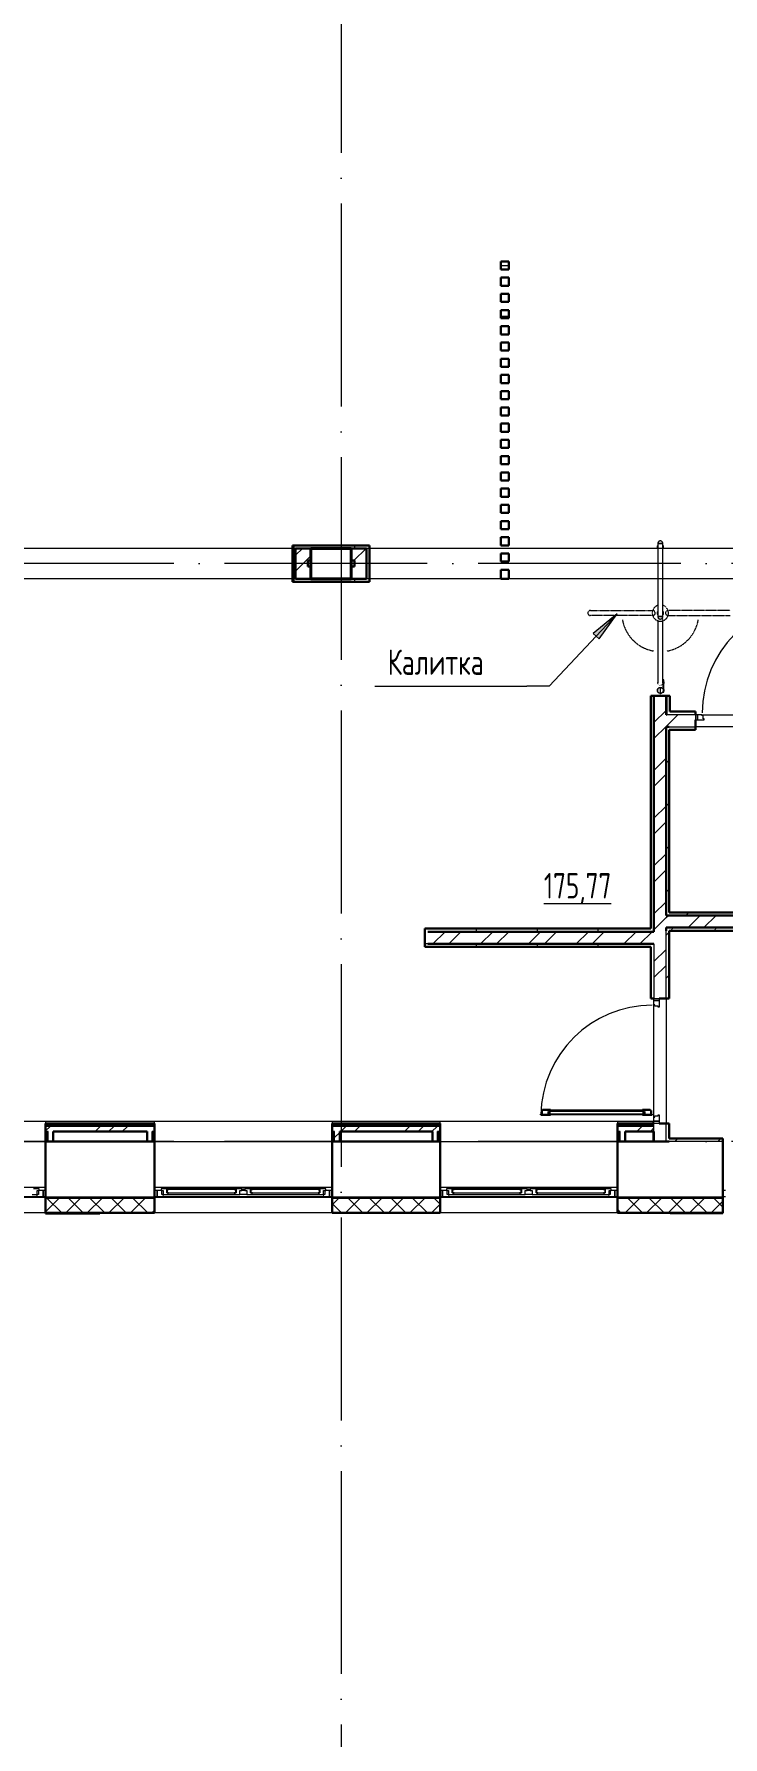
# Model space of a CAD drawing. Header units: millimetres. Extents: x -421858 to 614926, y -468665 to 141641.
# Drawn here: x -19687 to -12893, y 9587 to 26380 of the extents above; entities that cross this region are included whole.
import ezdxf

# ---------------------------------------------------------------- set-up
doc = ezdxf.new("R2010")
doc.units = ezdxf.units.MM
for name, pattern in [('ADSK_Линия сетки', [25, 20, -2.5, 0, -2.5]), ('ADSK_Невидимые', [5, 3, -2]), ('ADSK_Сверху', [450, 300, -150])]:
    doc.linetypes.add(name, pattern=pattern)
for name, color, linetype, lineweight in [('_ Окна', 7, 'Continuous', 9), ('Аннотация', 7, 'Continuous', 18), ('Двери', 252, 'Continuous', 9), ('Линии', 252, 'Continuous', 9), ('Марки помещений', 252, 'Continuous', 20), ('Несущие колонны', 252, 'Continuous', 18), ('Обобщенные модели', 252, 'Continuous', 18), ('Ограждение', 252, 'Continuous', 9), ('Окна', 252, 'Continuous', 9), ('Оси', 252, 'Continuous', 9), ('Стены внутренние', 7, 'Continuous', 18), ('Стены наружные', 7, 'Continuous', 18), ('Стены штриховка', 252, 'Continuous', 9)]:
    doc.layers.add(name, color=color, linetype=linetype, lineweight=lineweight)
doc.layers.add('Двери открывание', color=7, linetype='Continuous', lineweight=9, true_color=0xc0c0c0)
doc.styles.add('GOST Common_3', font='', dxfattribs={"height": 3.5})
doc.styles.get('GOST Common_3').set_extended_font_data('GOST 2.304 type A')

# ---------------------------------------------------------------- blocks, each defined once
blk = doc.blocks.new('1 этаж')
at = {"layer": 'Аннотация', "lineweight": 20, "true_color": 0x636466}
blk.add_hatch(color=251, dxfattribs=at).paths.add_polyline_path([(-13937, 20661), (-14172, 20469), (-14114, 20415)])
at = {"layer": '_ Окна', "color": 251, "lineweight": 18, "true_color": 0x636466}
for p, q in [((-19636, 14993), (-19692, 14993)), ((-19656, 14935), (-19656, 14976)), ((-19656, 14976), (-19636, 14976)), ((-19644, 14976), (-19644, 14935)), ((-19636, 14976), (-19636, 14993)), ((-19598, 14976), (-19636, 14976)), ((-19598, 14918), (-19598, 14976)), ((-18435, 14976), (-18473, 14976)), ((-18473, 14976), (-18473, 14918)), ((-18379, 14993), (-18435, 14993)), ((-18435, 14993), (-18435, 14976)), ((-18435, 14976), (-18415, 14976)), ((-18427, 14935), (-18427, 14976)), ((-18415, 14976), (-18415, 14935)), ((-18378, 14992), (-18379, 14993)), ((-18377, 14993), (-18378, 14992)), ((-18378, 14952), (-18378, 14984)), ((-18378, 14984), (-18360, 14984)), ((-18360, 14952), (-18378, 14952)), ((-18362, 14993), (-18377, 14993)), ((-18364, 14935), (-18360, 14952)), ((-18360, 14984), (-18362, 14993)), ((-17710, 14993), (-17713, 14984)), ((-17713, 14984), (-17695, 14984)), ((-17695, 14952), (-17713, 14952)), ((-17713, 14952), (-17708, 14935)), ((-17696, 14993), (-17710, 14993)), ((-17695, 14992), (-17696, 14993)), ((-17694, 14993), (-17695, 14992)), ((-17695, 14984), (-17695, 14952)), ((-17638, 14993), (-17694, 14993)), ((-17658, 14935), (-17658, 14976)), ((-17658, 14976), (-17638, 14976)), ((-17638, 14976), (-17638, 14993)), ((-17552, 14993), (-17608, 14993)), ((-17608, 14993), (-17608, 14976)), ((-17608, 14976), (-17588, 14976)), ((-17588, 14976), (-17588, 14935)), ((-17551, 14992), (-17552, 14993)), ((-17550, 14993), (-17551, 14992)), ((-17551, 14952), (-17551, 14984)), ((-17551, 14984), (-17533, 14984)), ((-17533, 14952), (-17551, 14952)), ((-17535, 14993), (-17550, 14993)), ((-17537, 14935), (-17533, 14952)), ((-17533, 14984), (-17535, 14993)), ((-16883, 14993), (-16886, 14984)), ((-16886, 14984), (-16868, 14984)), ((-16868, 14952), (-16886, 14952)), ((-16886, 14952), (-16881, 14935)), ((-16869, 14993), (-16883, 14993)), ((-16868, 14992), (-16869, 14993)), ((-16867, 14993), (-16868, 14992)), ((-16868, 14984), (-16868, 14952)), ((-16811, 14993), (-16867, 14993)), ((-16831, 14935), (-16831, 14976)), ((-16831, 14976), (-16811, 14976)), ((-16819, 14976), (-16819, 14935)), ((-16811, 14976), (-16811, 14993)), ((-16773, 14976), (-16811, 14976)), ((-16773, 14918), (-16773, 14976)), ((-15620, 14976), (-15658, 14976)), ((-15658, 14976), (-15658, 14918)), ((-15564, 14993), (-15620, 14993)), ((-15620, 14993), (-15620, 14976)), ((-15620, 14976), (-15600, 14976)), ((-15612, 14935), (-15612, 14976)), ((-15600, 14976), (-15600, 14935)), ((-15563, 14992), (-15564, 14993)), ((-15562, 14993), (-15563, 14992)), ((-15563, 14952), (-15563, 14984)), ((-15563, 14984), (-15545, 14984)), ((-15545, 14952), (-15563, 14952)), ((-15547, 14993), (-15562, 14993)), ((-15549, 14935), (-15545, 14952)), ((-15545, 14984), (-15547, 14993)), ((-14895, 14993), (-14898, 14984)), ((-14898, 14984), (-14880, 14984)), ((-14880, 14952), (-14898, 14952)), ((-14898, 14952), (-14893, 14935)), ((-14881, 14993), (-14895, 14993)), ((-14880, 14992), (-14881, 14993)), ((-14879, 14993), (-14880, 14992)), ((-14880, 14984), (-14880, 14952)), ((-14823, 14993), (-14879, 14993)), ((-14843, 14935), (-14843, 14976)), ((-14843, 14976), (-14823, 14976)), ((-14823, 14976), (-14823, 14993)), ((-14737, 14993), (-14793, 14993)), ((-14793, 14993), (-14793, 14976)), ((-14793, 14976), (-14773, 14976)), ((-14773, 14976), (-14773, 14935)), ((-14736, 14992), (-14737, 14993)), ((-14735, 14993), (-14736, 14992)), ((-14736, 14952), (-14736, 14984)), ((-14736, 14984), (-14718, 14984)), ((-14718, 14952), (-14736, 14952)), ((-14720, 14993), (-14735, 14993)), ((-14722, 14935), (-14718, 14952)), ((-14718, 14984), (-14720, 14993)), ((-14068, 14993), (-14071, 14984)), ((-14071, 14984), (-14053, 14984)), ((-14053, 14952), (-14071, 14952)), ((-14071, 14952), (-14066, 14935)), ((-14054, 14993), (-14068, 14993)), ((-14053, 14992), (-14054, 14993)), ((-14052, 14993), (-14053, 14992)), ((-14053, 14984), (-14053, 14952)), ((-13996, 14993), (-14052, 14993)), ((-14016, 14935), (-14016, 14976)), ((-14016, 14976), (-13996, 14976)), ((-14004, 14976), (-14004, 14935)), ((-13996, 14976), (-13996, 14993)), ((-13958, 14976), (-13996, 14976)), ((-13958, 14918), (-13958, 14976)), ((-19706, 14935), (-19656, 14935)), ((-19662, 14935), (-19657, 14918)), ((-19657, 14918), (-19598, 14918)), ((-19644, 14935), (-19656, 14935)), ((-18473, 14918), (-18413, 14918)), ((-18415, 14935), (-18427, 14935)), ((-18415, 14935), (-18364, 14935)), ((-18413, 14918), (-18409, 14935)), ((-17708, 14935), (-17658, 14935)), ((-17588, 14935), (-17537, 14935)), ((-16881, 14935), (-16831, 14935)), ((-16837, 14935), (-16832, 14918)), ((-16832, 14918), (-16773, 14918)), ((-16819, 14935), (-16831, 14935)), ((-15658, 14918), (-15598, 14918)), ((-15600, 14935), (-15612, 14935)), ((-15600, 14935), (-15549, 14935)), ((-15598, 14918), (-15594, 14935)), ((-14893, 14935), (-14843, 14935)), ((-14773, 14935), (-14722, 14935)), ((-14066, 14935), (-14016, 14935)), ((-14022, 14935), (-14017, 14918)), ((-14017, 14918), (-13958, 14918)), ((-14004, 14935), (-14016, 14935))]:
    blk.add_line(p, q, dxfattribs=at)
at = {"layer": '_ Окна', "color": 251, "true_color": 0x636466}
for p, q in [((-19573, 14976), (-19598, 14976)), ((-19598, 14976), (-19598, 14918)), ((-18473, 14976), (-18498, 14976)), ((-18473, 14918), (-18473, 14976)), ((-18375, 14984), (-18378, 14984)), ((-18378, 14984), (-18378, 14952)), ((-18378, 14952), (-18375, 14952)), ((-17698, 14984), (-18375, 14984)), ((-18375, 14984), (-18375, 14952)), ((-18375, 14952), (-18375, 14984)), ((-18375, 14952), (-17698, 14952)), ((-17698, 14952), (-17698, 14984)), ((-17698, 14984), (-17698, 14952)), ((-17695, 14984), (-17698, 14984)), ((-17698, 14952), (-17695, 14952)), ((-17695, 14952), (-17695, 14984)), ((-17548, 14984), (-17551, 14984)), ((-17551, 14984), (-17551, 14952)), ((-17551, 14952), (-17548, 14952)), ((-16871, 14984), (-17548, 14984)), ((-17548, 14984), (-17548, 14952)), ((-17548, 14952), (-17548, 14984)), ((-17548, 14952), (-16871, 14952)), ((-16871, 14952), (-16871, 14984)), ((-16871, 14984), (-16871, 14952)), ((-16868, 14984), (-16871, 14984)), ((-16871, 14952), (-16868, 14952)), ((-16868, 14952), (-16868, 14984)), ((-16748, 14976), (-16773, 14976)), ((-16773, 14976), (-16773, 14918)), ((-15658, 14976), (-15683, 14976)), ((-15658, 14918), (-15658, 14976)), ((-15560, 14984), (-15563, 14984)), ((-15563, 14984), (-15563, 14952)), ((-15563, 14952), (-15560, 14952)), ((-14883, 14984), (-15560, 14984)), ((-15560, 14984), (-15560, 14952)), ((-15560, 14952), (-15560, 14984)), ((-15560, 14952), (-14883, 14952)), ((-14883, 14952), (-14883, 14984)), ((-14883, 14984), (-14883, 14952)), ((-14880, 14984), (-14883, 14984)), ((-14883, 14952), (-14880, 14952)), ((-14880, 14952), (-14880, 14984)), ((-14733, 14984), (-14736, 14984)), ((-14736, 14984), (-14736, 14952)), ((-14736, 14952), (-14733, 14952)), ((-14056, 14984), (-14733, 14984)), ((-14733, 14984), (-14733, 14952)), ((-14733, 14952), (-14733, 14984)), ((-14733, 14952), (-14056, 14952)), ((-14056, 14952), (-14056, 14984)), ((-14056, 14984), (-14056, 14952)), ((-14053, 14984), (-14056, 14984)), ((-14056, 14952), (-14053, 14952)), ((-14053, 14952), (-14053, 14984)), ((-13933, 14976), (-13958, 14976)), ((-13958, 14976), (-13958, 14918)), ((-12868, 14976), (-12893, 14976)), ((-19598, 14918), (-19573, 14918)), ((-18498, 14918), (-18473, 14918)), ((-16773, 14918), (-16748, 14918)), ((-15683, 14918), (-15658, 14918)), ((-13958, 14918), (-13933, 14918)), ((-12893, 14918), (-12868, 14918))]:
    blk.add_line(p, q, dxfattribs=at)
at = {"layer": 'Аннотация', "color": 251, "lineweight": 20, "true_color": 0x636466}
for p, q in [((-13937, 20661), (-14608, 19949)), ((-13937, 20661), (-14172, 20469)), ((-14114, 20415), (-13937, 20661)), ((-14172, 20469), (-14114, 20415)), ((-16327, 19949), (-14827, 19949)), ((-14608, 19949), (-14827, 19949))]:
    blk.add_line(p, q, dxfattribs=at)
at = {"layer": 'Двери', "color": 251, "true_color": 0x636466}
for p, q in [((-13163, 19668), (-13163, 19618)), ((-13143, 19668), (-13163, 19668)), ((-13143, 19618), (-13143, 19668)), ((-13102, 19668), (-13143, 19668)), ((-13143, 19668), (-13143, 19618)), ((-13102, 19660), (-13102, 19668)), ((-13088, 19660), (-13102, 19660)), ((-13088, 19626), (-13088, 19660)), ((-13163, 19618), (-13143, 19618)), ((-13143, 19618), (-13079, 19618)), ((-13079, 19626), (-13088, 19626)), ((-13079, 19618), (-13079, 19626)), ((-13573, 16848), (-13573, 16868)), ((-13573, 16868), (-13523, 16868)), ((-13523, 16848), (-13573, 16848)), ((-13573, 16848), (-13523, 16848)), ((-13573, 16807), (-13573, 16848)), ((-13565, 16807), (-13573, 16807)), ((-13565, 16793), (-13565, 16807)), ((-13531, 16793), (-13565, 16793)), ((-13531, 16784), (-13531, 16793)), ((-13523, 16868), (-13523, 16848)), ((-13523, 16848), (-13523, 16784)), ((-13523, 16784), (-13531, 16784)), ((-13667, 15755), (-14613, 15755)), ((-14613, 15755), (-14613, 15731)), ((-14613, 15731), (-13667, 15731)), ((-14595, 15772), (-13685, 15772)), ((-13685, 15722), (-14595, 15722)), ((-13667, 15731), (-13667, 15755)), ((-13573, 15658), (-13573, 15699)), ((-13573, 15699), (-13565, 15699)), ((-13573, 15658), (-13523, 15658)), ((-13573, 15638), (-13573, 15658)), ((-13523, 15658), (-13573, 15658)), ((-13523, 15638), (-13573, 15638)), ((-13565, 15713), (-13531, 15713)), ((-13565, 15699), (-13565, 15713)), ((-13531, 15722), (-13523, 15722)), ((-13531, 15713), (-13531, 15722)), ((-13523, 15722), (-13523, 15658)), ((-13523, 15658), (-13523, 15638))]:
    blk.add_line(p, q, dxfattribs=at)
at = {"layer": 'Двери', "color": 251, "lineweight": 30, "true_color": 0x636466}
for p, q in [((-14689, 15730), (-14680, 15730)), ((-14689, 15722), (-14689, 15730)), ((-14595, 15722), (-14689, 15722)), ((-14680, 15764), (-14671, 15764)), ((-14680, 15730), (-14680, 15764)), ((-14671, 15772), (-14595, 15772)), ((-14671, 15764), (-14671, 15772)), ((-14595, 15755), (-14613, 15755)), ((-14613, 15755), (-14613, 15731)), ((-14613, 15731), (-14595, 15731)), ((-14595, 15772), (-14595, 15755)), ((-14595, 15731), (-14595, 15722)), ((-13685, 15772), (-13609, 15772)), ((-13685, 15772), (-13685, 15755)), ((-13685, 15755), (-13667, 15755)), ((-13685, 15731), (-13685, 15722)), ((-13667, 15731), (-13685, 15731)), ((-13591, 15722), (-13685, 15722)), ((-13667, 15755), (-13667, 15731)), ((-13609, 15772), (-13609, 15764)), ((-13609, 15764), (-13600, 15764)), ((-13600, 15764), (-13600, 15730)), ((-13600, 15730), (-13591, 15730)), ((-13591, 15730), (-13591, 15722))]:
    blk.add_line(p, q, dxfattribs=at)
at = {"layer": 'Двери открывание', "color": 251, "true_color": 0x636466}
for centre, start, end in [((-11999, 19686), 90.9393, 180), ((-13591, 15704), 90, 179.0607)]:
    blk.add_arc(centre, 1098, start, end, dxfattribs=at)
at = {"layer": 'Линии', "color": 251, "linetype": 'ADSK_Сверху', "ltscale": 100, "true_color": 0x636466}
for p, q in [((-7753, 21308), (-28218, 21308)), ((-7753, 21008), (-28218, 21008))]:
    blk.add_line(p, q, dxfattribs=at)
at = {"layer": 'Несущие колонны', "color": 251, "lineweight": 40, "true_color": 0x636466}
for p, q in [((-16958, 21308), (-16558, 21308)), ((-16958, 21008), (-16958, 21308)), ((-16558, 21308), (-16958, 21308)), ((-16958, 21308), (-16958, 21008)), ((-16558, 21308), (-16558, 21008)), ((-16558, 21008), (-16558, 21308)), ((-16558, 21008), (-16958, 21008)), ((-16958, 21008), (-16558, 21008))]:
    blk.add_line(p, q, dxfattribs=at)
at = {"layer": 'Обобщенные модели', "color": 251, "true_color": 0x636466}
for p, q in [((-13535, 21356), (-13535, 20636)), ((-13485, 21356), (-13535, 21356)), ((-13535, 21356), (-13510, 21356)), ((-13510, 21356), (-13485, 21356)), ((-13485, 20636), (-13485, 21356)), ((-13485, 20655), (-13485, 20656)), ((-13482, 20665), (-13482, 20666)), ((-13535, 20636), (-13485, 20636)), ((-13510, 20636), (-13535, 20636)), ((-13535, 20521), (-13535, 20057)), ((-13530, 20611), (-13530, 20612)), ((-13485, 20636), (-13510, 20636)), ((-13482, 20596), (-13485, 20596)), ((-13485, 20057), (-13485, 20521)), ((-13475, 20011), (-13485, 20011)), ((-13485, 19992), (-13482, 19992)), ((-13485, 19988), (-13485, 19975)), ((-13482, 19992), (-13480, 19992)), ((-13482, 19975), (-13482, 19992)), ((-13472, 19992), (-13480, 19992)), ((-13475, 19992), (-13475, 20011)), ((-13472, 19975), (-13472, 19992)), ((-13533, 19972), (-13534, 19973)), ((-13525, 19962), (-13526, 19963)), ((-13513, 19957), (-13514, 19958)), ((-13510, 19934), (-13510, 19936)), ((-13510, 19878), (-13510, 19936)), ((-13510, 19878), (-13510, 19879)), ((-13500, 19959), (-13501, 19959)), ((-13490, 19967), (-13491, 19967)), ((-13485, 19975), (-13485, 19921)), ((-13482, 19975), (-13485, 19975)), ((-13485, 19895), (-13485, 19891)), ((-13485, 19891), (-13475, 19891)), ((-13483, 19915), (-13480, 19915)), ((-13480, 19900), (-13483, 19900)), ((-13480, 19975), (-13482, 19975)), ((-13480, 19975), (-13472, 19975)), ((-13472, 19915), (-13480, 19915)), ((-13480, 19900), (-13472, 19900)), ((-13475, 19915), (-13475, 19975)), ((-13475, 19891), (-13475, 19900)), ((-13472, 19900), (-13472, 19915))]:
    blk.add_line(p, q, dxfattribs=at)
at = {"layer": 'Обобщенные модели', "color": 251, "linetype": 'ADSK_Невидимые', "true_color": 0x636466}
for p, q in [((-14200, 20695), (-13586, 20695)), ((-12820, 20695), (-13434, 20695)), ((-13586, 20645), (-14200, 20645)), ((-13434, 20645), (-12820, 20645))]:
    blk.add_line(p, q, dxfattribs=at)
at = {"layer": 'Обобщенные модели', "color": 251, "true_color": 0x636466, "flags": 128}
for points in [[(-13532, 21302), (-13533, 21303), (-13533, 21304), (-13534, 21305), (-13535, 21306), (-13535, 21307), (-13536, 21308), (-13536, 21309), (-13537, 21310), (-13537, 21311), (-13538, 21312), (-13538, 21313), (-13538, 21314), (-13539, 21315), (-13539, 21316), (-13539, 21317), (-13539, 21319), (-13539, 21320), (-13539, 21321), (-13539, 21322), (-13539, 21323), (-13539, 21324), (-13539, 21326), (-13539, 21327), (-13539, 21328), (-13538, 21329), (-13538, 21330), (-13538, 21331), (-13537, 21332), (-13537, 21333), (-13536, 21334), (-13536, 21335), (-13535, 21336), (-13534, 21337), (-13534, 21338), (-13533, 21339), (-13532, 21340)], [(-13538, 21331), (-13538, 21330), (-13538, 21329), (-13539, 21328), (-13539, 21327), (-13539, 21325), (-13539, 21324), (-13539, 21323), (-13539, 21322), (-13539, 21321)], [(-13535, 21336), (-13536, 21335), (-13536, 21334), (-13537, 21333), (-13537, 21332)], [(-13485, 21356), (-13485, 21357), (-13485, 21358), (-13485, 21359), (-13486, 21360), (-13486, 21361), (-13486, 21362), (-13486, 21363), (-13487, 21364), (-13487, 21365), (-13487, 21366), (-13488, 21367), (-13488, 21368), (-13489, 21369), (-13489, 21370), (-13490, 21370), (-13490, 21371), (-13491, 21372), (-13492, 21373), (-13492, 21373), (-13493, 21374), (-13494, 21375), (-13494, 21376), (-13495, 21376), (-13496, 21377), (-13497, 21377), (-13498, 21378), (-13499, 21378), (-13499, 21379), (-13500, 21379), (-13501, 21380), (-13502, 21380), (-13503, 21380), (-13504, 21380), (-13505, 21381), (-13506, 21381), (-13507, 21381), (-13508, 21381), (-13509, 21381), (-13510, 21381), (-13511, 21381), (-13512, 21381), (-13513, 21381), (-13514, 21381), (-13515, 21381), (-13516, 21381), (-13517, 21380), (-13518, 21380), (-13519, 21380), (-13520, 21379), (-13521, 21379), (-13522, 21379), (-13522, 21378), (-13523, 21378), (-13524, 21377), (-13525, 21376), (-13526, 21376), (-13527, 21375), (-13527, 21375), (-13528, 21374), (-13529, 21373), (-13529, 21372), (-13530, 21372), (-13531, 21371), (-13531, 21370), (-13532, 21369), (-13532, 21368), (-13533, 21367), (-13533, 21366), (-13534, 21366), (-13534, 21365), (-13534, 21364), (-13534, 21363), (-13535, 21362), (-13535, 21361), (-13535, 21360), (-13535, 21359), (-13535, 21358), (-13535, 21357), (-13535, 21356)], [(-13489, 21341), (-13488, 21340), (-13487, 21339), (-13487, 21338), (-13486, 21337), (-13485, 21336), (-13485, 21335), (-13484, 21334), (-13484, 21333), (-13483, 21332), (-13483, 21331), (-13483, 21330), (-13482, 21328), (-13482, 21327), (-13482, 21326), (-13482, 21325), (-13481, 21324), (-13481, 21323), (-13481, 21322), (-13481, 21320), (-13481, 21319), (-13481, 21318), (-13482, 21317), (-13482, 21316), (-13482, 21315), (-13482, 21314), (-13483, 21312), (-13483, 21311), (-13483, 21310), (-13484, 21309), (-13484, 21308), (-13485, 21307), (-13486, 21306), (-13486, 21305), (-13487, 21304), (-13488, 21303), (-13488, 21302)], [(-13484, 21334), (-13485, 21335), (-13485, 21336)], [(-13482, 21326), (-13482, 21327), (-13482, 21328), (-13482, 21329), (-13483, 21330), (-13483, 21331)], [(-13539, 21321), (-13539, 21320), (-13539, 21319), (-13539, 21318)], [(-13539, 21316), (-13538, 21314), (-13538, 21313), (-13538, 21312), (-13537, 21311)], [(-13537, 21309), (-13536, 21308), (-13535, 21307)], [(-13485, 21306), (-13485, 21307), (-13484, 21308), (-13484, 21309)], [(-13483, 21310), (-13483, 21312), (-13483, 21313), (-13482, 21314), (-13482, 21315), (-13482, 21316), (-13482, 21317), (-13481, 21318), (-13481, 21319), (-13481, 21321), (-13481, 21321)], [(-13481, 21321), (-13481, 21322), (-13481, 21324), (-13482, 21325)], [(-13532, 20651), (-13533, 20652), (-13533, 20653), (-13534, 20654), (-13535, 20655), (-13535, 20656), (-13536, 20657), (-13536, 20658), (-13537, 20659), (-13537, 20660), (-13538, 20661), (-13538, 20662), (-13538, 20663), (-13539, 20664), (-13539, 20665), (-13539, 20666), (-13539, 20668), (-13539, 20669), (-13539, 20670), (-13539, 20671), (-13539, 20672), (-13539, 20673), (-13539, 20675), (-13539, 20676), (-13539, 20677), (-13538, 20678), (-13538, 20679), (-13538, 20680), (-13537, 20681), (-13537, 20682), (-13536, 20683), (-13536, 20684), (-13535, 20685), (-13534, 20686), (-13534, 20687), (-13533, 20688), (-13532, 20689)], [(-13535, 20685), (-13536, 20684), (-13536, 20683), (-13537, 20682), (-13537, 20681), (-13538, 20680), (-13538, 20679), (-13538, 20678), (-13539, 20677), (-13539, 20676)], [(-13539, 20673), (-13539, 20672), (-13539, 20671), (-13539, 20670)], [(-13539, 20670), (-13539, 20669), (-13539, 20668), (-13539, 20667)], [(-13539, 20666), (-13539, 20665), (-13538, 20663), (-13538, 20662), (-13538, 20661), (-13537, 20660)], [(-13537, 20658), (-13536, 20657), (-13535, 20656)], [(-13489, 20690), (-13488, 20689), (-13487, 20688), (-13487, 20687), (-13486, 20686), (-13485, 20685), (-13485, 20684), (-13484, 20683), (-13484, 20682), (-13483, 20681), (-13483, 20680), (-13483, 20679), (-13482, 20677), (-13482, 20676), (-13482, 20675), (-13482, 20674), (-13481, 20673), (-13481, 20672), (-13481, 20671), (-13481, 20669), (-13481, 20668), (-13481, 20667), (-13482, 20666), (-13482, 20665), (-13482, 20664), (-13482, 20663), (-13483, 20661), (-13483, 20660), (-13483, 20659), (-13484, 20658), (-13484, 20657), (-13485, 20656), (-13486, 20655), (-13486, 20654), (-13487, 20653), (-13488, 20652), (-13488, 20651)], [(-13484, 20683), (-13485, 20684), (-13485, 20685)], [(-13481, 20671), (-13481, 20673), (-13482, 20674), (-13482, 20675), (-13482, 20676), (-13482, 20677), (-13482, 20678), (-13483, 20679), (-13483, 20680)], [(-13483, 20659), (-13483, 20661), (-13483, 20662), (-13482, 20663), (-13482, 20664)], [(-13535, 20636), (-13535, 20635), (-13535, 20634), (-13535, 20633), (-13535, 20632), (-13535, 20631), (-13535, 20630), (-13534, 20629), (-13534, 20628), (-13534, 20627), (-13533, 20627), (-13533, 20626), (-13532, 20625), (-13532, 20624), (-13531, 20623), (-13531, 20622), (-13530, 20621), (-13530, 20621), (-13529, 20620), (-13528, 20619), (-13528, 20618), (-13527, 20618), (-13526, 20617), (-13525, 20616), (-13525, 20616), (-13524, 20615), (-13523, 20615), (-13522, 20614), (-13521, 20614), (-13520, 20613), (-13519, 20613), (-13518, 20613), (-13517, 20612), (-13517, 20612), (-13516, 20612), (-13515, 20612), (-13514, 20611), (-13513, 20611), (-13512, 20611), (-13511, 20611), (-13510, 20611), (-13509, 20611), (-13508, 20611), (-13507, 20612), (-13506, 20612), (-13505, 20612), (-13504, 20612), (-13503, 20612), (-13502, 20613), (-13501, 20613), (-13500, 20614), (-13499, 20614), (-13498, 20614), (-13497, 20615), (-13496, 20615), (-13496, 20616), (-13495, 20617), (-13494, 20617), (-13493, 20618), (-13493, 20619), (-13492, 20619), (-13491, 20620), (-13491, 20621), (-13490, 20622), (-13489, 20623), (-13489, 20623), (-13488, 20624), (-13488, 20625), (-13487, 20626), (-13487, 20627), (-13487, 20628), (-13486, 20629), (-13486, 20630), (-13486, 20631), (-13486, 20632), (-13486, 20633), (-13485, 20634), (-13485, 20635), (-13485, 20636), (-13485, 20636)], [(-13535, 20596), (-13535, 20597), (-13535, 20598), (-13535, 20599), (-13535, 20600)], [(-13535, 20592), (-13535, 20593), (-13535, 20594), (-13535, 20595), (-13535, 20595), (-13535, 20596), (-13535, 20596), (-13535, 20596), (-13535, 20596), (-13535, 20596)], [(-13535, 20596), (-13535, 20596), (-13535, 20596), (-13535, 20596), (-13535, 20595), (-13535, 20595), (-13535, 20594), (-13535, 20593), (-13535, 20592), (-13535, 20591), (-13535, 20590), (-13535, 20589), (-13535, 20588), (-13535, 20586), (-13535, 20585), (-13535, 20583), (-13535, 20581), (-13535, 20580), (-13535, 20578), (-13535, 20576), (-13535, 20574), (-13535, 20571), (-13535, 20569), (-13535, 20567), (-13535, 20564), (-13535, 20562), (-13535, 20559), (-13535, 20557), (-13535, 20554), (-13535, 20551), (-13535, 20548), (-13535, 20546), (-13535, 20543), (-13535, 20540), (-13535, 20537), (-13535, 20534), (-13535, 20531), (-13535, 20528), (-13535, 20525), (-13535, 20522), (-13535, 20521)], [(-13485, 20596), (-13485, 20596), (-13485, 20596), (-13485, 20595), (-13485, 20595), (-13485, 20594), (-13485, 20593), (-13485, 20592)], [(-13485, 20521), (-13485, 20524), (-13485, 20527), (-13485, 20530), (-13485, 20533), (-13485, 20536), (-13485, 20539), (-13485, 20542), (-13485, 20545), (-13485, 20548), (-13485, 20550), (-13485, 20553), (-13485, 20556), (-13485, 20559), (-13485, 20561), (-13485, 20564), (-13485, 20566), (-13485, 20568), (-13485, 20571), (-13485, 20573), (-13485, 20575), (-13485, 20577), (-13485, 20579), (-13485, 20581), (-13485, 20583), (-13485, 20584), (-13485, 20586), (-13485, 20587), (-13485, 20589), (-13485, 20590), (-13485, 20591), (-13485, 20592), (-13485, 20593), (-13485, 20594), (-13485, 20595), (-13485, 20595), (-13485, 20596), (-13485, 20596), (-13485, 20596), (-13485, 20596), (-13485, 20596)], [(-13535, 20057), (-13535, 20054), (-13535, 20051), (-13535, 20048), (-13535, 20045), (-13535, 20042), (-13535, 20039), (-13535, 20037), (-13535, 20034), (-13535, 20031), (-13535, 20028), (-13535, 20025), (-13535, 20023), (-13535, 20020), (-13535, 20017), (-13535, 20015), (-13535, 20012), (-13535, 20010), (-13535, 20008), (-13535, 20006), (-13535, 20003), (-13535, 20001), (-13535, 19999), (-13535, 19998), (-13535, 19996), (-13535, 19994), (-13535, 19993), (-13535, 19991), (-13535, 19990), (-13535, 19989), (-13535, 19987), (-13535, 19986), (-13535, 19985), (-13535, 19985), (-13535, 19984), (-13535, 19983), (-13535, 19983), (-13535, 19983), (-13535, 19982), (-13535, 19982), (-13535, 19982)], [(-13535, 19982), (-13535, 19982), (-13535, 19983), (-13535, 19983), (-13535, 19983), (-13535, 19984), (-13535, 19984), (-13535, 19985), (-13535, 19986)], [(-13485, 19982), (-13485, 19982), (-13485, 19983), (-13485, 19983), (-13485, 19983), (-13485, 19984), (-13485, 19984), (-13485, 19985), (-13485, 19986), (-13485, 19987), (-13485, 19988), (-13485, 19989), (-13485, 19991), (-13485, 19992), (-13485, 19994), (-13485, 19995), (-13485, 19997), (-13485, 19999), (-13485, 20001), (-13485, 20003), (-13485, 20005), (-13485, 20007), (-13485, 20009), (-13485, 20012), (-13485, 20014), (-13485, 20017), (-13485, 20019), (-13485, 20022), (-13485, 20025), (-13485, 20027), (-13485, 20030), (-13485, 20033), (-13485, 20036), (-13485, 20039), (-13485, 20042), (-13485, 20045), (-13485, 20047), (-13485, 20050), (-13485, 20053), (-13485, 20056), (-13485, 20057)], [(-13510, 19878), (-13511, 19878), (-13513, 19878), (-13514, 19878), (-13515, 19879), (-13516, 19879), (-13517, 19879), (-13518, 19879), (-13519, 19880), (-13521, 19880), (-13522, 19881), (-13523, 19881), (-13524, 19882), (-13525, 19882), (-13526, 19883), (-13527, 19883), (-13528, 19884), (-13529, 19885), (-13529, 19885), (-13530, 19886), (-13531, 19887), (-13532, 19888), (-13533, 19889), (-13533, 19890), (-13534, 19891), (-13535, 19892), (-13535, 19893), (-13536, 19894), (-13536, 19895), (-13537, 19896), (-13537, 19897), (-13538, 19898), (-13538, 19899), (-13538, 19900), (-13539, 19901), (-13539, 19902), (-13539, 19903), (-13539, 19905), (-13539, 19906), (-13539, 19907), (-13539, 19908), (-13539, 19909), (-13539, 19910), (-13539, 19912), (-13539, 19913), (-13539, 19914), (-13538, 19915), (-13538, 19916), (-13538, 19917), (-13537, 19918), (-13537, 19919), (-13536, 19920), (-13536, 19921), (-13535, 19922), (-13534, 19923), (-13534, 19924), (-13533, 19925), (-13532, 19926), (-13532, 19927), (-13531, 19928), (-13530, 19929), (-13529, 19929), (-13528, 19930), (-13527, 19931), (-13526, 19932), (-13525, 19932), (-13524, 19933), (-13523, 19933), (-13522, 19934), (-13521, 19934), (-13520, 19935), (-13519, 19935), (-13518, 19935), (-13517, 19936), (-13516, 19936), (-13514, 19936), (-13513, 19936), (-13512, 19936), (-13511, 19936), (-13510, 19936)], [(-13538, 19916), (-13538, 19915), (-13539, 19914), (-13539, 19913), (-13539, 19911), (-13539, 19910), (-13539, 19909), (-13539, 19908), (-13539, 19907)], [(-13539, 19907), (-13539, 19906), (-13539, 19905), (-13539, 19904), (-13539, 19903), (-13539, 19902), (-13538, 19900), (-13538, 19899), (-13538, 19898)], [(-13531, 19928), (-13532, 19927), (-13532, 19926), (-13533, 19925), (-13534, 19924), (-13535, 19923), (-13535, 19922), (-13536, 19921), (-13536, 19920), (-13537, 19919), (-13537, 19918), (-13538, 19917)], [(-13537, 19897), (-13537, 19896), (-13537, 19895), (-13536, 19894), (-13535, 19893), (-13535, 19892), (-13534, 19891), (-13534, 19890), (-13533, 19889), (-13532, 19888), (-13531, 19887), (-13531, 19886), (-13530, 19886), (-13529, 19885)], [(-13534, 19976), (-13535, 19977), (-13535, 19978), (-13535, 19979), (-13535, 19980), (-13535, 19981), (-13535, 19982), (-13535, 19982)], [(-13526, 19883), (-13525, 19882), (-13524, 19882), (-13523, 19881), (-13522, 19881)], [(-13522, 19934), (-13523, 19933), (-13524, 19933), (-13525, 19932)], [(-13510, 19936), (-13509, 19936), (-13508, 19936), (-13507, 19936), (-13506, 19936), (-13505, 19936), (-13503, 19935), (-13502, 19935), (-13501, 19935), (-13500, 19934), (-13499, 19934), (-13498, 19934), (-13497, 19933), (-13496, 19932), (-13495, 19932), (-13494, 19931), (-13493, 19931), (-13492, 19930), (-13491, 19929), (-13490, 19928), (-13489, 19927), (-13489, 19927), (-13488, 19926), (-13487, 19925), (-13487, 19924), (-13486, 19923), (-13485, 19922), (-13485, 19921), (-13484, 19920), (-13484, 19919), (-13483, 19918), (-13483, 19917), (-13483, 19916), (-13482, 19914), (-13482, 19913), (-13482, 19912), (-13482, 19911), (-13481, 19910), (-13481, 19909), (-13481, 19908), (-13481, 19906), (-13481, 19905), (-13481, 19904), (-13482, 19903), (-13482, 19902), (-13482, 19901), (-13482, 19900), (-13483, 19898), (-13483, 19897), (-13483, 19896), (-13484, 19895), (-13484, 19894), (-13485, 19893), (-13486, 19892), (-13486, 19891), (-13487, 19890), (-13488, 19889), (-13488, 19888), (-13489, 19888), (-13490, 19887), (-13491, 19886), (-13492, 19885), (-13492, 19884), (-13493, 19884), (-13494, 19883), (-13495, 19882), (-13496, 19882), (-13497, 19881), (-13498, 19881), (-13500, 19880), (-13501, 19880), (-13502, 19880), (-13503, 19879), (-13504, 19879), (-13505, 19879), (-13506, 19879), (-13507, 19878), (-13509, 19878), (-13510, 19878), (-13510, 19878)], [(-13495, 19932), (-13496, 19932), (-13497, 19933), (-13498, 19933), (-13499, 19934)], [(-13498, 19881), (-13497, 19881), (-13496, 19882), (-13495, 19883)], [(-13492, 19885), (-13491, 19885), (-13491, 19886), (-13490, 19887), (-13489, 19888), (-13488, 19889), (-13487, 19889), (-13487, 19890), (-13486, 19891), (-13485, 19892)], [(-13485, 19922), (-13486, 19923), (-13486, 19924), (-13487, 19925), (-13488, 19926), (-13488, 19926), (-13489, 19927), (-13490, 19928)], [(-13487, 19974), (-13487, 19973), (-13487, 19973), (-13488, 19972), (-13488, 19971)], [(-13485, 19981), (-13485, 19980), (-13485, 19979), (-13486, 19978), (-13486, 19977), (-13486, 19976)]]:
    blk.add_lwpolyline(points, dxfattribs=at)
at = {"layer": 'Обобщенные модели', "color": 251, "true_color": 0x636466}
for centre, radius, start, end in [((-13510, 21321), 29, 177.0444, 180), ((-13510, 20634), 2, 270, 345), ((-13510, 20596), 28, 0, 52.8174), ((-13510, 20596), 25, 14.2292, 18.0138), ((-13510, 20596), 25, 0, 4.025), ((-13510, 19907), 29, 171.3813, 180), ((-13510, 19907), 29, 180, 191.7044), ((-13510, 19907), 29, 138.8299, 153.2258), ((-13510, 19907), 29, 210.8811, 220.9744), ((-13510, 19907), 29, 261.2258, 263.8461), ((-13510, 19907), 29, 274.8679, 278.7742), ((-13510, 19907), 29, 30.7021, 41.1701), ((-13510, 19907), 29, 319.0263, 333.2258)]:
    blk.add_arc(centre, radius, start, end, dxfattribs=at)
at = {"layer": 'Обобщенные модели', "color": 251, "linetype": 'ADSK_Невидимые', "true_color": 0x636466}
for centre, radius, start, end in [((-14200, 20670), 25, 90, 180), ((-14200, 20670), 25, 180, 270), ((-13510, 20670), 80, 107.9447, 0), ((-13586, 20670), 25, 0, 90), ((-13586, 20670), 25, 270, 0), ((-13510, 20670), 80, 0, 72.0553), ((-13434, 20670), 25, 90, 180), ((-13434, 20670), 25, 180, 270), ((-13510, 20670), 380, 190, 260), ((-13510, 20670), 380, 280, 350)]:
    blk.add_arc(centre, radius, start, end, dxfattribs=at)
at = {"layer": 'Ограждение', "color": 251, "true_color": 0x636466}
for p, q in [((-27568, 15658), (-13583, 15658)), ((-21323, 15658), (-19573, 15658)), ((-19573, 15658), (-19573, 15638)), ((-18498, 15638), (-18498, 15658)), ((-18498, 15658), (-16748, 15658)), ((-16748, 15658), (-16748, 15638)), ((-15683, 15638), (-15683, 15658)), ((-15683, 15658), (-13933, 15658)), ((-13933, 15658), (-13933, 15638)), ((-13583, 15658), (-13583, 15638)), ((-21323, 15458), (-19573, 15458)), ((-18498, 15458), (-16748, 15458)), ((-15683, 15458), (-13933, 15458)), ((-13583, 15558), (-13583, 15458)), ((-13573, 15483), (-13583, 15483)), ((-13583, 15473), (-13573, 15473)), ((-21323, 15008), (-19573, 15008)), ((-18498, 15008), (-16748, 15008)), ((-15683, 15008), (-13933, 15008))]:
    blk.add_line(p, q, dxfattribs=at)
at = {"layer": 'Окна', "color": 251, "true_color": 0x636466}
for p, q in [((-18377, 14993), (-18379, 14993)), ((-17710, 14993), (-18362, 14993)), ((-17694, 14993), (-17696, 14993)), ((-17638, 14993), (-17608, 14993)), ((-17608, 14976), (-17638, 14976)), ((-17550, 14993), (-17552, 14993)), ((-16883, 14993), (-17535, 14993)), ((-16867, 14993), (-16869, 14993)), ((-15562, 14993), (-15564, 14993)), ((-14895, 14993), (-15547, 14993)), ((-14879, 14993), (-14881, 14993)), ((-14823, 14993), (-14793, 14993)), ((-14793, 14976), (-14823, 14976)), ((-14735, 14993), (-14737, 14993)), ((-14068, 14993), (-14720, 14993)), ((-14052, 14993), (-14054, 14993)), ((-21238, 14918), (-19657, 14918)), ((-18413, 14918), (-16832, 14918)), ((-18364, 14935), (-17708, 14935)), ((-17588, 14935), (-17658, 14935)), ((-17537, 14935), (-16881, 14935)), ((-15598, 14918), (-14017, 14918)), ((-15549, 14935), (-14893, 14935)), ((-14773, 14935), (-14843, 14935)), ((-14722, 14935), (-14066, 14935))]:
    blk.add_line(p, q, dxfattribs=at)
at = {"layer": 'Оси', "color": 251, "linetype": 'ADSK_Линия сетки', "ltscale": 100, "true_color": 0x636466}
for p, q in [((-16658, 32209), (-16658, -33768)), ((-808, 21158), (-72530, 21158)), ((-808, 15458), (-72530, 15458))]:
    blk.add_line(p, q, dxfattribs=at)
at = {"layer": 'Стены внутренние', "color": 251, "lineweight": 30, "true_color": 0x636466}
for p, q in [((-15003, 24138), (-15083, 24138)), ((-15083, 24138), (-15083, 24058)), ((-15083, 24058), (-15003, 24058)), ((-15003, 24058), (-15003, 24138)), ((-15003, 23978), (-15083, 23978)), ((-15083, 23978), (-15083, 23898)), ((-15083, 23898), (-15003, 23898)), ((-15003, 23898), (-15003, 23978)), ((-15003, 23818), (-15083, 23818)), ((-15083, 23818), (-15083, 23738)), ((-15083, 23738), (-15003, 23738)), ((-15003, 23738), (-15003, 23818)), ((-15003, 23658), (-15083, 23658)), ((-15083, 23658), (-15083, 23578)), ((-15083, 23578), (-15003, 23578)), ((-15003, 23578), (-15003, 23658)), ((-15003, 23498), (-15083, 23498)), ((-15083, 23498), (-15083, 23418)), ((-15083, 23418), (-15003, 23418)), ((-15003, 23418), (-15003, 23498)), ((-15003, 23338), (-15083, 23338)), ((-15083, 23338), (-15083, 23258)), ((-15083, 23258), (-15003, 23258)), ((-15003, 23178), (-15083, 23178)), ((-15083, 23178), (-15083, 23098)), ((-15003, 23258), (-15003, 23338)), ((-15003, 23098), (-15003, 23178)), ((-15083, 23098), (-15003, 23098)), ((-15003, 23018), (-15083, 23018)), ((-15083, 23018), (-15083, 22938)), ((-15003, 22938), (-15003, 23018)), ((-15083, 22938), (-15003, 22938)), ((-15003, 22858), (-15083, 22858)), ((-15083, 22858), (-15083, 22778)), ((-15003, 22778), (-15003, 22858)), ((-15083, 22778), (-15003, 22778)), ((-15003, 22698), (-15083, 22698)), ((-15083, 22698), (-15083, 22618)), ((-15003, 22618), (-15003, 22698)), ((-15083, 22618), (-15003, 22618)), ((-15003, 22538), (-15083, 22538)), ((-15083, 22538), (-15083, 22458)), ((-15003, 22458), (-15003, 22538)), ((-15083, 22458), (-15003, 22458)), ((-15003, 22378), (-15083, 22378)), ((-15083, 22378), (-15083, 22298)), ((-15003, 22298), (-15003, 22378)), ((-15083, 22298), (-15003, 22298)), ((-15003, 22218), (-15083, 22218)), ((-15083, 22218), (-15083, 22138)), ((-15003, 22138), (-15003, 22218)), ((-15083, 22138), (-15003, 22138)), ((-15003, 22058), (-15083, 22058)), ((-15083, 22058), (-15083, 21978)), ((-15003, 21978), (-15003, 22058)), ((-15083, 21978), (-15003, 21978)), ((-15003, 21898), (-15083, 21898)), ((-15083, 21898), (-15083, 21818)), ((-15003, 21818), (-15003, 21898)), ((-15083, 21818), (-15003, 21818)), ((-15003, 21738), (-15083, 21738)), ((-15083, 21738), (-15083, 21658)), ((-15003, 21658), (-15003, 21738)), ((-15083, 21658), (-15003, 21658)), ((-15003, 21578), (-15083, 21578)), ((-15083, 21578), (-15083, 21498)), ((-15083, 21498), (-15003, 21498)), ((-15003, 21498), (-15003, 21578)), ((-15003, 21418), (-15083, 21418)), ((-15083, 21418), (-15083, 21338)), ((-15083, 21338), (-15003, 21338)), ((-15003, 21338), (-15003, 21418)), ((-15003, 21258), (-15083, 21258)), ((-15083, 21258), (-15083, 21178)), ((-15083, 21178), (-15003, 21178)), ((-15003, 21178), (-15003, 21258)), ((-15003, 21098), (-15083, 21098)), ((-15083, 21098), (-15083, 21008)), ((-15083, 21008), (-15003, 21008)), ((-15003, 21008), (-15003, 21098)), ((-19573, 15458), (-19573, 14908)), ((-18573, 15458), (-19498, 15458)), ((-18498, 14908), (-18498, 15458)), ((-16748, 15458), (-16748, 14908)), ((-15758, 15458), (-16673, 15458)), ((-15683, 14908), (-15683, 15458)), ((-13933, 15458), (-13933, 14908)), ((-13573, 15458), (-13858, 15458)), ((-12893, 14908), (-12893, 15458)), ((-19573, 14908), (-18498, 14908)), ((-19573, 14898), (-19573, 14756)), ((-18498, 14756), (-18498, 14898)), ((-16748, 14908), (-15683, 14908)), ((-16748, 14898), (-16748, 14756)), ((-15683, 14756), (-15683, 14898)), ((-13933, 14908), (-12893, 14908)), ((-13933, 14898), (-13933, 14756)), ((-12893, 14756), (-12893, 14898)), ((-19573, 14756), (-18498, 14756)), ((-16748, 14756), (-15683, 14756)), ((-13933, 14756), (-13413, 14756))]:
    blk.add_line(p, q, dxfattribs=at)
at = {"layer": 'Стены внутренние', "color": 251, "linetype": 'Continuous', "lineweight": 9, "true_color": 0x636466}
for p, q in [((-15083, 24098), (-15003, 24098)), ((-15083, 23598), (-15003, 23598)), ((-15083, 21098), (-15003, 21098)), ((-19571, 14770), (-19443, 14898)), ((-19417, 14758), (-19557, 14898)), ((-19371, 14758), (-19231, 14898)), ((-19205, 14758), (-19345, 14898)), ((-19159, 14758), (-19019, 14898)), ((-18993, 14758), (-19133, 14898)), ((-18946, 14758), (-18806, 14898)), ((-18781, 14758), (-18921, 14898)), ((-18734, 14758), (-18594, 14898)), ((-18569, 14758), (-18709, 14898)), ((-18522, 14758), (-18500, 14781)), ((-16748, 14836), (-16685, 14898)), ((-16659, 14758), (-16748, 14847)), ((-16746, 14827), (-16748, 14831)), ((-16613, 14758), (-16473, 14898)), ((-16447, 14758), (-16587, 14898)), ((-16401, 14758), (-16261, 14898)), ((-16235, 14758), (-16375, 14898)), ((-16189, 14758), (-16049, 14898)), ((-16023, 14758), (-16163, 14898)), ((-15977, 14758), (-15837, 14898)), ((-15811, 14758), (-15951, 14898)), ((-15764, 14758), (-15683, 14840)), ((-15683, 14842), (-15739, 14898)), ((-13933, 14893), (-13927, 14898)), ((-13933, 14830), (-13931, 14830)), ((-13902, 14758), (-13931, 14787)), ((-13855, 14758), (-13715, 14898)), ((-13689, 14758), (-13829, 14898)), ((-13643, 14758), (-13503, 14898)), ((-13477, 14758), (-13617, 14898)), ((-13431, 14758), (-13291, 14898)), ((-13265, 14758), (-13405, 14898)), ((-13219, 14758), (-13079, 14898)), ((-13053, 14758), (-13193, 14898)), ((-13007, 14758), (-12893, 14872)), ((-12895, 14812), (-12981, 14898)), ((-19495, 14758), (-19496, 14756)), ((-19286, 14756), (-19287, 14758)), ((-16679, 14758), (-16681, 14756)), ((-16470, 14756), (-16471, 14758))]:
    blk.add_line(p, q, dxfattribs=at)
at = {"layer": 'Стены внутренние', "color": 251, "true_color": 0x636466}
for p, q in [((-12893, 15458), (-13423, 15458)), ((-19573, 14908), (-21323, 14908)), ((-16748, 14908), (-18498, 14908)), ((-13933, 14908), (-15683, 14908)), ((-19573, 14756), (-21323, 14756)), ((-16748, 14756), (-18498, 14756)), ((-13933, 14756), (-15683, 14756))]:
    blk.add_line(p, q, dxfattribs=at)
at = {"layer": 'Стены наружные', "color": 251, "lineweight": 30, "true_color": 0x636466}
for p, q in [((-16378, 21338), (-17138, 21338)), ((-17138, 21338), (-17138, 20978)), ((-16378, 20978), (-16378, 21338)), ((-16558, 21308), (-17108, 21308)), ((-17108, 21308), (-17108, 21008)), ((-16988, 21188), (-16958, 21188)), ((-16988, 21128), (-16988, 21188)), ((-16958, 21188), (-16958, 21308)), ((-16408, 21308), (-16558, 21308)), ((-16558, 21308), (-16558, 21188)), ((-16558, 21188), (-16528, 21188)), ((-16528, 21188), (-16528, 21128)), ((-16408, 21008), (-16408, 21308)), ((-17108, 21008), (-16558, 21008)), ((-16958, 21128), (-16988, 21128)), ((-16958, 21008), (-16958, 21128)), ((-16528, 21128), (-16558, 21128)), ((-16558, 21128), (-16558, 21008)), ((-16558, 21008), (-16408, 21008)), ((-17138, 20978), (-16378, 20978)), ((-13603, 19853), (-13453, 19853)), ((-13603, 17558), (-13603, 19853)), ((-13573, 17528), (-13573, 19853)), ((-13453, 19853), (-13453, 19668)), ((-13448, 19668), (-13448, 19853)), ((-13418, 19853), (-13448, 19853)), ((-13418, 19853), (-13418, 19698)), ((-13448, 19668), (-13453, 19668)), ((-13163, 19698), (-13418, 19698)), ((-13163, 19668), (-13163, 19698)), ((-13453, 19548), (-13423, 19548)), ((-13453, 19548), (-13453, 17688)), ((-13423, 17718), (-13423, 19518)), ((-13423, 19518), (-13163, 19518)), ((-13163, 19518), (-13163, 19618)), ((-9727, 17688), (-13453, 17688)), ((-9623, 17718), (-13423, 17718)), ((-13603, 17558), (-15833, 17558)), ((-15833, 17558), (-15833, 17378)), ((-13573, 17528), (-15803, 17528)), ((-13453, 17568), (-9653, 17568)), ((-13453, 17568), (-13453, 17538)), ((-13423, 17538), (-9623, 17538)), ((-13423, 16868), (-13423, 17538)), ((-15833, 17378), (-13603, 17378)), ((-15803, 17408), (-13573, 17408)), ((-13603, 17378), (-13603, 16868)), ((-13603, 16868), (-13573, 16868)), ((-13523, 16868), (-13423, 16868)), ((-18498, 15638), (-19573, 15638)), ((-19573, 15638), (-19573, 15458)), ((-18498, 15458), (-18498, 15638)), ((-15683, 15638), (-16748, 15638)), ((-16748, 15638), (-16748, 15458)), ((-15683, 15458), (-15683, 15638)), ((-13573, 15638), (-13933, 15638)), ((-13933, 15638), (-13933, 15458)), ((-13573, 15633), (-13573, 15638)), ((-13523, 15638), (-13423, 15638)), ((-13423, 15488), (-13423, 15638)), ((-19573, 15458), (-19498, 15458)), ((-19498, 15558), (-18573, 15558)), ((-19498, 15458), (-19498, 15558)), ((-18573, 15558), (-18573, 15458)), ((-18573, 15458), (-18498, 15458)), ((-16748, 15458), (-16673, 15458)), ((-16673, 15558), (-15758, 15558)), ((-16673, 15458), (-16673, 15558)), ((-15758, 15558), (-15758, 15458)), ((-15758, 15458), (-15683, 15458)), ((-13933, 15458), (-13858, 15458)), ((-13858, 15558), (-13573, 15558)), ((-13858, 15458), (-13858, 15558)), ((-13573, 15458), (-13573, 15558)), ((-13573, 15458), (-13423, 15458)), ((-12893, 15488), (-13423, 15488)), ((-12893, 15458), (-12893, 15488)), ((-19573, 14908), (-19573, 14898)), ((-18498, 14898), (-18498, 14908)), ((-16748, 14908), (-16748, 14898)), ((-15683, 14898), (-15683, 14908)), ((-13933, 14908), (-13933, 14898)), ((-12893, 14898), (-12893, 14908)), ((-19038, 14755), (-19573, 14755)), ((-19573, 14755), (-19573, 14750)), ((-19573, 14750), (-19038, 14750)), ((-19038, 14750), (-19038, 14755)), ((-12893, 14756), (-13413, 14756)), ((-13413, 14756), (-13413, 14751)), ((-13413, 14751), (-12893, 14751)), ((-12893, 14751), (-12893, 14756))]:
    blk.add_line(p, q, dxfattribs=at)
at = {"layer": 'Стены наружные', "color": 251, "linetype": 'Continuous', "lineweight": 9, "true_color": 0x636466}
for p, q in [((-17122, 20978), (-17122, 21338)), ((-16522, 21308), (-16522, 21338)), ((-17108, 21241), (-17041, 21308)), ((-17108, 21084), (-17003, 21188)), ((-17003, 21188), (-16958, 21234)), ((-16532, 21188), (-16412, 21308)), ((-16522, 20978), (-16522, 21008)), ((-13573, 19590), (-13453, 19710)), ((-13453, 19553), (-13337, 19668)), ((-13573, 19433), (-13453, 19553)), ((-13573, 19118), (-13453, 19238)), ((-13453, 19191), (-13423, 19221)), ((-13573, 18961), (-13453, 19081)), ((-13573, 18647), (-13453, 18767)), ((-13453, 18767), (-13423, 18797)), ((-13573, 18490), (-13453, 18610)), ((-13453, 18343), (-13423, 18373)), ((-13573, 18176), (-13453, 18296)), ((-13573, 18018), (-13453, 18138)), ((-13573, 17704), (-13453, 17824)), ((-13453, 17918), (-13423, 17948)), ((-13573, 17547), (-13453, 17667)), ((-13453, 17667), (-13431, 17688)), ((-13259, 17688), (-13229, 17718)), ((-13237, 17568), (-13117, 17688)), ((-13080, 17568), (-12960, 17688)), ((-15754, 17408), (-15634, 17528)), ((-15597, 17408), (-15477, 17528)), ((-15322, 17528), (-15322, 17558)), ((-15283, 17408), (-15163, 17528)), ((-15126, 17408), (-15006, 17528)), ((-14812, 17408), (-14692, 17528)), ((-14722, 17528), (-14722, 17558)), ((-14654, 17408), (-14534, 17528)), ((-14340, 17408), (-14220, 17528)), ((-14183, 17408), (-14063, 17528)), ((-14122, 17528), (-14122, 17558)), ((-13869, 17408), (-13749, 17528)), ((-13711, 17408), (-13591, 17528)), ((-13453, 17494), (-13423, 17524)), ((-13409, 17538), (-13379, 17568)), ((-12984, 17538), (-12954, 17568)), ((-15322, 17378), (-15322, 17408)), ((-14722, 17378), (-14722, 17408)), ((-14122, 17378), (-14122, 17408)), ((-13573, 17233), (-13453, 17353)), ((-13573, 17075), (-13453, 17195)), ((-13453, 17070), (-13423, 17100)), ((-13466, 16868), (-13453, 16881)), ((-19573, 15617), (-19569, 15621)), ((-19569, 15621), (-19556, 15633)), ((-19556, 15633), (-19551, 15638)), ((-19369, 15608), (-19357, 15621)), ((-19357, 15621), (-19344, 15633)), ((-19157, 15608), (-19145, 15621)), ((-19145, 15621), (-19132, 15633)), ((-19132, 15633), (-19127, 15638)), ((-18945, 15608), (-18933, 15621)), ((-18933, 15621), (-18920, 15633)), ((-18733, 15608), (-18720, 15621)), ((-18720, 15621), (-18708, 15633)), ((-18708, 15633), (-18703, 15638)), ((-18521, 15608), (-18508, 15621)), ((-18508, 15621), (-18498, 15631)), ((-16612, 15608), (-16599, 15621)), ((-16599, 15621), (-16587, 15633)), ((-16587, 15633), (-16582, 15638)), ((-16399, 15608), (-16387, 15621)), ((-16387, 15621), (-16374, 15633)), ((-16187, 15608), (-16175, 15621)), ((-16175, 15621), (-16162, 15633)), ((-16162, 15633), (-16157, 15638)), ((-15975, 15608), (-15963, 15621)), ((-15963, 15621), (-15950, 15633)), ((-15763, 15608), (-15751, 15621)), ((-15751, 15621), (-15738, 15633)), ((-15738, 15633), (-15733, 15638)), ((-13854, 15608), (-13841, 15621)), ((-13841, 15621), (-13829, 15633)), ((-13642, 15608), (-13629, 15621)), ((-13629, 15621), (-13617, 15633)), ((-13617, 15633), (-13612, 15638)), ((-19573, 15565), (-19530, 15608)), ((-19086, 15558), (-19036, 15608)), ((-18952, 15558), (-18902, 15608)), ((-18817, 15558), (-18767, 15608)), ((-16748, 15607), (-16746, 15608)), ((-16748, 15472), (-16735, 15485)), ((-16735, 15485), (-16723, 15497)), ((-16723, 15497), (-16673, 15547)), ((-16662, 15558), (-16612, 15608)), ((-16527, 15558), (-16477, 15608)), ((-16033, 15558), (-15983, 15608)), ((-15898, 15558), (-15848, 15608)), ((-15763, 15558), (-15713, 15608)), ((-15701, 15458), (-15695, 15464)), ((-15695, 15464), (-15683, 15476)), ((-13933, 15529), (-13920, 15542)), ((-13920, 15542), (-13908, 15554)), ((-13743, 15558), (-13693, 15608)), ((-13608, 15558), (-13573, 15594)), ((-13461, 15458), (-13453, 15467)), ((-13367, 15458), (-13337, 15488)), ((-12943, 15458), (-12913, 15488)), ((-19497, 14755), (-19500, 14750)), ((-19282, 14750), (-19285, 14755))]:
    blk.add_line(p, q, dxfattribs=at)
at = {"layer": 'Стены наружные', "color": 251, "true_color": 0x636466}
for p, q in [((-13102, 19668), (-11994, 19668)), ((-11933, 19548), (-13163, 19548)), ((-13573, 15699), (-13573, 16807)), ((-13453, 16868), (-13453, 15638))]:
    blk.add_line(p, q, dxfattribs=at)
at = {"layer": 'Стены штриховка', "color": 251, "true_color": 0x636466}
for p, q in [((-13163, 19668), (-13448, 19668)), ((-13423, 19548), (-13163, 19548)), ((-13453, 16868), (-13453, 17538)), ((-15803, 17408), (-15833, 17408)), ((-13573, 17408), (-13573, 16868)), ((-19573, 15633), (-18498, 15633)), ((-18498, 15633), (-19573, 15633)), ((-18498, 15621), (-19573, 15621)), ((-16748, 15633), (-15683, 15633)), ((-15683, 15633), (-16748, 15633)), ((-15683, 15621), (-16748, 15621)), ((-13933, 15633), (-13573, 15633)), ((-13573, 15633), (-13933, 15633)), ((-13573, 15621), (-13933, 15621)), ((-13573, 15558), (-13573, 15633)), ((-13453, 15458), (-13453, 15638)), ((-18498, 15608), (-19573, 15608)), ((-19548, 15558), (-19573, 15558)), ((-19560, 15458), (-19560, 15558)), ((-19548, 15458), (-19548, 15558)), ((-18523, 15458), (-18523, 15558)), ((-18498, 15558), (-18523, 15558)), ((-18510, 15458), (-18510, 15558)), ((-15683, 15608), (-16748, 15608)), ((-16723, 15558), (-16748, 15558)), ((-16735, 15458), (-16735, 15558)), ((-16723, 15458), (-16723, 15558)), ((-15708, 15458), (-15708, 15558)), ((-15683, 15558), (-15708, 15558)), ((-15695, 15458), (-15695, 15558)), ((-13573, 15608), (-13933, 15608)), ((-13908, 15558), (-13933, 15558)), ((-13920, 15458), (-13920, 15558)), ((-13908, 15458), (-13908, 15558)), ((-18498, 14898), (-19573, 14898)), ((-19571, 14832), (-19573, 14832)), ((-19571, 14832), (-19571, 14758)), ((-18498, 14832), (-18500, 14832)), ((-18500, 14758), (-18500, 14832)), ((-15683, 14898), (-16748, 14898)), ((-16746, 14832), (-16748, 14832)), ((-16746, 14832), (-16746, 14758)), ((-15683, 14832), (-15685, 14832)), ((-15685, 14758), (-15685, 14832)), ((-12893, 14898), (-13933, 14898)), ((-13931, 14832), (-13933, 14832)), ((-13931, 14832), (-13931, 14758)), ((-12893, 14832), (-12895, 14832)), ((-12895, 14758), (-12895, 14832)), ((-19571, 14758), (-18500, 14758)), ((-16746, 14758), (-15685, 14758)), ((-13931, 14758), (-12895, 14758))]:
    blk.add_line(p, q, dxfattribs=at)
at = {"layer": 'Аннотация', "color": 251, "true_color": 0x636466, "style": 'GOST Common_3', "width": 0.9}
blk.add_text('Калитка', height=250, dxfattribs=at).set_placement((-16199, 20061))
at = {"layer": 'Марки помещений', "color": 251, "true_color": 0x636466, "style": 'GOST Common_3', "width": 0.9}
blk.add_text('%%U175,77', height=250, dxfattribs=at).set_placement((-14659, 17856))

msp = doc.modelspace()

# ---------------------------------------------------------------- block references
msp.add_blockref('1 этаж', (0, 0))

doc.saveas('drawing.dxf')
